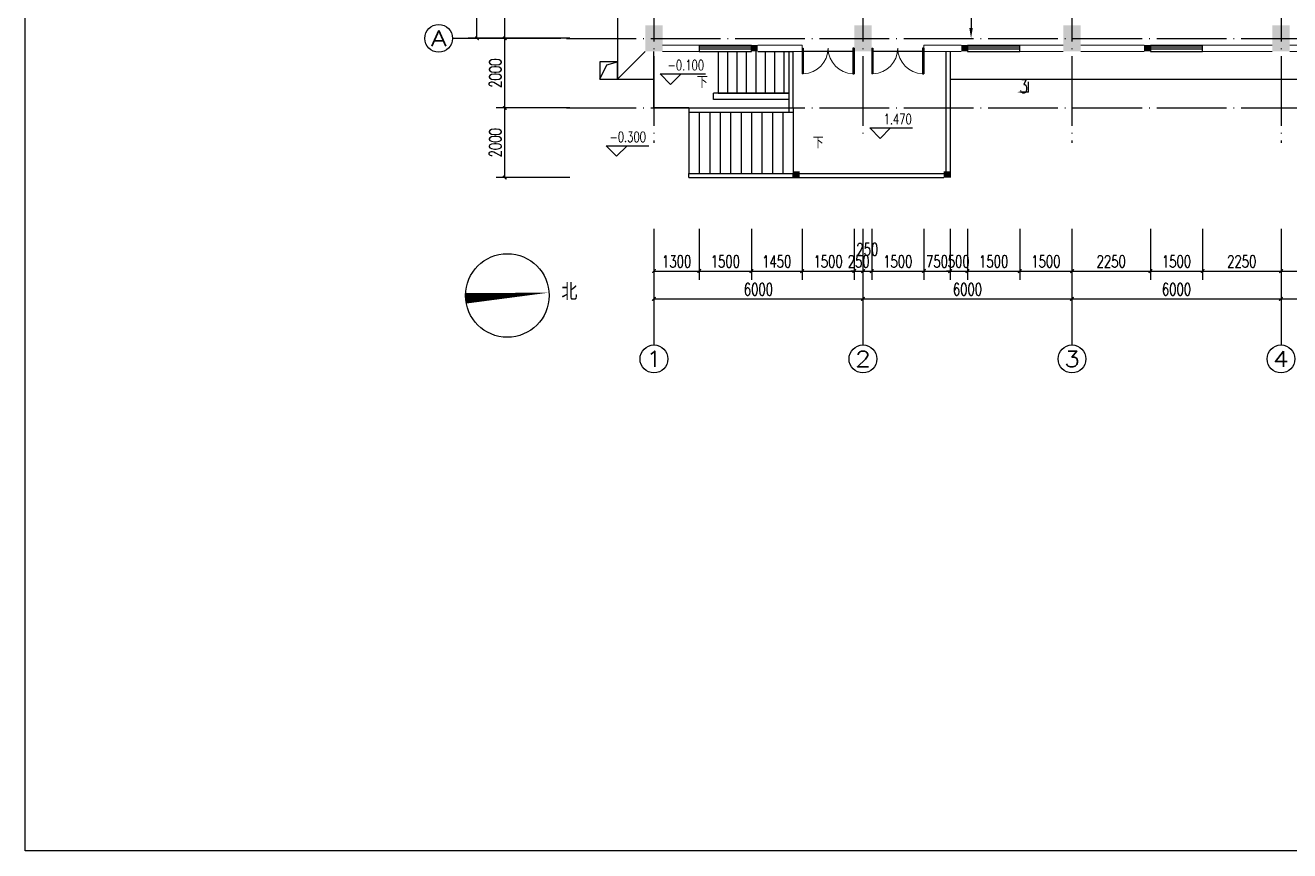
# Model space of a CAD drawing. Extents: x -61205 to 26665, y -81742 to 98141.
# Drawn here: x -61205 to -24909, y 38741 to 62445 of the extents above; entities that cross this region are included whole.
import ezdxf
from ezdxf.enums import TextEntityAlignment as Align

# ---------------------------------------------------------------- set-up
doc = ezdxf.new("R2010")
doc.units = 0
doc.header["$LTSCALE"] = 1000
doc.header["$MEASUREMENT"] = 0
doc.linetypes.add('CENTER', pattern=[2, 1.25, -0.25, 0.25, -0.25])
doc.linetypes.add('DOTE', pattern=[2.42, 2, -0.2, 0.02, -0.2])
doc.layers.get('0').update_dxf_attribs({"linetype": 'CONTINUOUS'})
doc.layers.get('DEFPOINTS').update_dxf_attribs({"linetype": 'CONTINUOUS'})
for name, color, linetype in [('01', 7, 'CONTINUOUS'), ('08', 1, 'CONTINUOUS'), ('09', 3, 'CONTINUOUS'), ('11', 6, 'CONTINUOUS'), ('3T_WOOD', 21, 'CONTINUOUS'), ('AXIS', 3, 'CONTINUOUS'), ('AXIS_TEXT', 7, 'CONTINUOUS'), ('COLUMN', 7, 'CONTINUOUS'), ('DIM_ELEV', 3, 'CONTINUOUS'), ('DIM_SYMB', 3, 'CONTINUOUS'), ('DOTE', 7, 'CENTER'), ('HQ', 7, 'CONTINUOUS'), ('PUB_TEXT', 7, 'CONTINUOUS'), ('stair', 2, 'CONTINUOUS'), ('WINDOW', 7, 'CONTINUOUS')]:
    doc.layers.add(name, color=color, linetype=linetype)
doc.layers.add('WALL', color=9, linetype='CONTINUOUS', lineweight=13)
doc.styles.add('_TCH_AXIS', font='geditxt.shx', dxfattribs={"bigfont": 'dxt.shx'})
doc.styles.add('_TCH_DIM', font='geditxt.shx', dxfattribs={"bigfont": 'dxt.shx'})
doc.styles.add('DIM_FONT', font='geditxt.shx', dxfattribs={"width": 0.7, "bigfont": 'hzfs_1.shx'})
doc.styles.add('intecad', font='geditxt.shx', dxfattribs={"width": 0.667, "bigfont": 'hzfs_1.shx'})
doc.dimstyles.new('_TCH_ARCH&&100', dxfattribs={"dimtxt": 350, "dimasz": 100, "dimexe": 250, "dimexo": 300, "dimgap": 100, "dimtad": 1, "dimdec": 0, "dimzin": 0, "dimdsep": 46, "dimtxsty": 'DIM_FONT', "dimblk": 'ARCHTICK', "dimcen": 0.09, "dimclrt": 7, "dimazin": 2, "dimtfac": 1, "dimtdec": 0, "dimtix": 1, "dimtmove": 2, "dimatfit": 3, "dimfxl": 1, "dimtolj": 1, "dimtzin": 0, "dimarcsym": 0})

# ---------------------------------------------------------------- blocks, each defined once
blk = doc.blocks.new('_ArchTick')
at = {"color": 0, "linetype": 'ByBlock', "const_width": 0.4}
blk.add_lwpolyline([(-0.5, -0.5), (0.5, 0.5)], dxfattribs=at)
blk = doc.blocks.new('*D247')
at = {"layer": 'AXIS', "color": 0, "lineweight": -2, "transparency": 16777216}
for p, q in [((-43159, 56596), (-43159, 54337)), ((-37159, 56596), (-37159, 54337)), ((-43159, 54587), (-37159, 54587))]:
    blk.add_line(p, q, dxfattribs=at)
at = {"layer": 'DEFPOINTS', "color": 0, "transparency": 16777216}
for p in [(-43159, 56896), (-37159, 56896), (-37159, 54587)]:
    blk.add_point(p, dxfattribs=at)
at = {"layer": 'AXIS', "color": 0, "lineweight": -2, "transparency": 16777216, "xscale": 100, "yscale": 100, "zscale": 100, "rotation": 180}
blk.add_blockref('_ArchTick', (-43159, 54587), dxfattribs=at)
at = {"layer": 'AXIS', "color": 0, "lineweight": -2, "transparency": 16777216, "xscale": 100, "yscale": 100, "zscale": 100}
blk.add_blockref('_ArchTick', (-37159, 54587), dxfattribs=at)
at = {"layer": 'AXIS', "color": 7, "transparency": 16777216, "insert": (-40159, 54862), "char_height": 350, "attachment_point": 5, "style": 'DIM_FONT'}
blk.add_mtext('\\A1;6000', dxfattribs=at)
blk = doc.blocks.new('*D248')
at = {"layer": 'AXIS', "color": 0, "lineweight": -2, "transparency": 16777216}
for p, q in [((-37159, 56596), (-37159, 54337)), ((-31159, 56596), (-31159, 54337)), ((-37159, 54587), (-31159, 54587))]:
    blk.add_line(p, q, dxfattribs=at)
at = {"layer": 'DEFPOINTS', "color": 0, "transparency": 16777216}
for p in [(-37159, 56896), (-31159, 56896), (-31159, 54587)]:
    blk.add_point(p, dxfattribs=at)
at = {"layer": 'AXIS', "color": 0, "lineweight": -2, "transparency": 16777216, "xscale": 100, "yscale": 100, "zscale": 100, "rotation": 180}
blk.add_blockref('_ArchTick', (-37159, 54587), dxfattribs=at)
at = {"layer": 'AXIS', "color": 0, "lineweight": -2, "transparency": 16777216, "xscale": 100, "yscale": 100, "zscale": 100}
blk.add_blockref('_ArchTick', (-31159, 54587), dxfattribs=at)
at = {"layer": 'AXIS', "color": 7, "transparency": 16777216, "insert": (-34159, 54862), "char_height": 350, "attachment_point": 5, "style": 'DIM_FONT'}
blk.add_mtext('\\A1;6000', dxfattribs=at)
blk = doc.blocks.new('*D249')
at = {"layer": 'AXIS', "color": 0, "lineweight": -2, "transparency": 16777216}
for p, q in [((-31159, 56596), (-31159, 54337)), ((-25159, 56596), (-25159, 54337)), ((-31159, 54587), (-25159, 54587))]:
    blk.add_line(p, q, dxfattribs=at)
at = {"layer": 'DEFPOINTS', "color": 0, "transparency": 16777216}
for p in [(-31159, 56896), (-25159, 56896), (-25159, 54587)]:
    blk.add_point(p, dxfattribs=at)
at = {"layer": 'AXIS', "color": 0, "lineweight": -2, "transparency": 16777216, "xscale": 100, "yscale": 100, "zscale": 100, "rotation": 180}
blk.add_blockref('_ArchTick', (-31159, 54587), dxfattribs=at)
at = {"layer": 'AXIS', "color": 0, "lineweight": -2, "transparency": 16777216, "xscale": 100, "yscale": 100, "zscale": 100}
blk.add_blockref('_ArchTick', (-25159, 54587), dxfattribs=at)
at = {"layer": 'AXIS', "color": 7, "transparency": 16777216, "insert": (-28159, 54862), "char_height": 350, "attachment_point": 5, "style": 'DIM_FONT'}
blk.add_mtext('\\A1;6000', dxfattribs=at)
blk = doc.blocks.new('*D250')
at = {"layer": 'AXIS', "color": 0, "lineweight": -2, "transparency": 16777216}
for p, q in [((-25159, 56596), (-25159, 54337)), ((-19159, 56596), (-19159, 54337)), ((-25159, 54587), (-19159, 54587))]:
    blk.add_line(p, q, dxfattribs=at)
at = {"layer": 'DEFPOINTS', "color": 0, "transparency": 16777216}
for p in [(-25159, 56896), (-19159, 56896), (-19159, 54587)]:
    blk.add_point(p, dxfattribs=at)
at = {"layer": 'AXIS', "color": 0, "lineweight": -2, "transparency": 16777216, "xscale": 100, "yscale": 100, "zscale": 100, "rotation": 180}
blk.add_blockref('_ArchTick', (-25159, 54587), dxfattribs=at)
at = {"layer": 'AXIS', "color": 0, "lineweight": -2, "transparency": 16777216, "xscale": 100, "yscale": 100, "zscale": 100}
blk.add_blockref('_ArchTick', (-19159, 54587), dxfattribs=at)
at = {"layer": 'AXIS', "color": 7, "transparency": 16777216, "insert": (-22159, 54862), "char_height": 350, "attachment_point": 5, "style": 'DIM_FONT'}
blk.add_mtext('\\A1;6000', dxfattribs=at)
blk = doc.blocks.new('*D271')
at = {"layer": 'AXIS', "color": 0, "lineweight": -2, "transparency": 16777216}
for p, q in [((-43159, 56596), (-43159, 55137)), ((-41859, 56596), (-41859, 55137)), ((-43159, 55387), (-41859, 55387))]:
    blk.add_line(p, q, dxfattribs=at)
at = {"layer": 'DEFPOINTS', "color": 0, "transparency": 16777216}
for p in [(-43159, 56896), (-41859, 56896), (-41859, 55387)]:
    blk.add_point(p, dxfattribs=at)
at = {"layer": 'AXIS', "color": 0, "lineweight": -2, "transparency": 16777216, "xscale": 100, "yscale": 100, "zscale": 100, "rotation": 180}
blk.add_blockref('_ArchTick', (-43159, 55387), dxfattribs=at)
at = {"layer": 'AXIS', "color": 0, "lineweight": -2, "transparency": 16777216, "xscale": 100, "yscale": 100, "zscale": 100}
blk.add_blockref('_ArchTick', (-41859, 55387), dxfattribs=at)
at = {"layer": 'AXIS', "color": 7, "transparency": 16777216, "insert": (-42509, 55662), "char_height": 350, "attachment_point": 5, "style": 'DIM_FONT'}
blk.add_mtext('\\A1;1300', dxfattribs=at)
blk = doc.blocks.new('*D272')
at = {"layer": 'AXIS', "color": 0, "lineweight": -2, "transparency": 16777216}
for p, q in [((-41859, 56596), (-41859, 55137)), ((-40359, 56596), (-40359, 55137)), ((-41859, 55387), (-40359, 55387))]:
    blk.add_line(p, q, dxfattribs=at)
at = {"layer": 'DEFPOINTS', "color": 0, "transparency": 16777216}
for p in [(-41859, 56896), (-40359, 56896), (-40359, 55387)]:
    blk.add_point(p, dxfattribs=at)
at = {"layer": 'AXIS', "color": 0, "lineweight": -2, "transparency": 16777216, "xscale": 100, "yscale": 100, "zscale": 100, "rotation": 180}
blk.add_blockref('_ArchTick', (-41859, 55387), dxfattribs=at)
at = {"layer": 'AXIS', "color": 0, "lineweight": -2, "transparency": 16777216, "xscale": 100, "yscale": 100, "zscale": 100}
blk.add_blockref('_ArchTick', (-40359, 55387), dxfattribs=at)
at = {"layer": 'AXIS', "color": 7, "transparency": 16777216, "insert": (-41109, 55662), "char_height": 350, "attachment_point": 5, "style": 'DIM_FONT'}
blk.add_mtext('\\A1;1500', dxfattribs=at)
blk = doc.blocks.new('*D273')
at = {"layer": 'AXIS', "color": 0, "lineweight": -2, "transparency": 16777216}
for p, q in [((-40359, 56596), (-40359, 55137)), ((-38909, 56596), (-38909, 55137)), ((-40359, 55387), (-38909, 55387))]:
    blk.add_line(p, q, dxfattribs=at)
at = {"layer": 'DEFPOINTS', "color": 0, "transparency": 16777216}
for p in [(-40359, 56896), (-38909, 56896), (-38909, 55387)]:
    blk.add_point(p, dxfattribs=at)
at = {"layer": 'AXIS', "color": 0, "lineweight": -2, "transparency": 16777216, "xscale": 100, "yscale": 100, "zscale": 100, "rotation": 180}
blk.add_blockref('_ArchTick', (-40359, 55387), dxfattribs=at)
at = {"layer": 'AXIS', "color": 0, "lineweight": -2, "transparency": 16777216, "xscale": 100, "yscale": 100, "zscale": 100}
blk.add_blockref('_ArchTick', (-38909, 55387), dxfattribs=at)
at = {"layer": 'AXIS', "color": 7, "transparency": 16777216, "insert": (-39634, 55662), "char_height": 350, "attachment_point": 5, "style": 'DIM_FONT'}
blk.add_mtext('\\A1;1450', dxfattribs=at)
blk = doc.blocks.new('*D274')
at = {"layer": 'AXIS', "color": 0, "lineweight": -2, "transparency": 16777216}
for p, q in [((-38909, 56596), (-38909, 55137)), ((-37409, 56596), (-37409, 55137)), ((-38909, 55387), (-37409, 55387))]:
    blk.add_line(p, q, dxfattribs=at)
at = {"layer": 'DEFPOINTS', "color": 0, "transparency": 16777216}
for p in [(-38909, 56896), (-37409, 56896), (-37409, 55387)]:
    blk.add_point(p, dxfattribs=at)
at = {"layer": 'AXIS', "color": 0, "lineweight": -2, "transparency": 16777216, "xscale": 100, "yscale": 100, "zscale": 100, "rotation": 180}
blk.add_blockref('_ArchTick', (-38909, 55387), dxfattribs=at)
at = {"layer": 'AXIS', "color": 0, "lineweight": -2, "transparency": 16777216, "xscale": 100, "yscale": 100, "zscale": 100}
blk.add_blockref('_ArchTick', (-37409, 55387), dxfattribs=at)
at = {"layer": 'AXIS', "color": 7, "transparency": 16777216, "insert": (-38159, 55662), "char_height": 350, "attachment_point": 5, "style": 'DIM_FONT'}
blk.add_mtext('\\A1;1500', dxfattribs=at)
blk = doc.blocks.new('*D275')
at = {"layer": 'AXIS', "color": 0, "lineweight": -2, "transparency": 16777216}
for p, q in [((-37409, 56596), (-37409, 55137)), ((-37159, 56596), (-37159, 55137)), ((-37409, 55387), (-37509, 55387)), ((-37409, 55387), (-37159, 55387)), ((-37159, 55387), (-37059, 55387))]:
    blk.add_line(p, q, dxfattribs=at)
at = {"layer": 'DEFPOINTS', "color": 0, "transparency": 16777216}
for p in [(-37409, 56896), (-37159, 56896), (-37159, 55387)]:
    blk.add_point(p, dxfattribs=at)
at = {"layer": 'AXIS', "color": 0, "lineweight": -2, "transparency": 16777216, "xscale": 100, "yscale": 100, "zscale": 100}
blk.add_blockref('_ArchTick', (-37409, 55387), dxfattribs=at)
at = {"layer": 'AXIS', "color": 0, "lineweight": -2, "transparency": 16777216, "xscale": 100, "yscale": 100, "zscale": 100, "rotation": 180}
blk.add_blockref('_ArchTick', (-37159, 55387), dxfattribs=at)
at = {"layer": 'AXIS', "color": 7, "transparency": 16777216, "insert": (-37284, 55662), "char_height": 350, "attachment_point": 5, "style": 'DIM_FONT'}
blk.add_mtext('\\A1;250', dxfattribs=at)
blk = doc.blocks.new('*D276')
at = {"layer": 'AXIS', "color": 0, "lineweight": -2, "transparency": 16777216}
for p, q in [((-37159, 56596), (-37159, 55137)), ((-36909, 56596), (-36909, 55137)), ((-37159, 55387), (-36909, 55387))]:
    blk.add_line(p, q, dxfattribs=at)
at = {"layer": 'DEFPOINTS', "color": 0, "transparency": 16777216}
for p in [(-37159, 56896), (-36909, 56896), (-36909, 55387)]:
    blk.add_point(p, dxfattribs=at)
at = {"layer": 'AXIS', "color": 0, "lineweight": -2, "transparency": 16777216, "xscale": 100, "yscale": 100, "zscale": 100, "rotation": 180}
blk.add_blockref('_ArchTick', (-37159, 55387), dxfattribs=at)
at = {"layer": 'AXIS', "color": 0, "lineweight": -2, "transparency": 16777216, "xscale": 100, "yscale": 100, "zscale": 100}
blk.add_blockref('_ArchTick', (-36909, 55387), dxfattribs=at)
at = {"layer": 'AXIS', "color": 7, "transparency": 16777216, "insert": (-37034, 56012), "char_height": 350, "attachment_point": 5, "style": 'DIM_FONT'}
blk.add_mtext('\\A1;250', dxfattribs=at)
blk = doc.blocks.new('*D277')
at = {"layer": 'AXIS', "color": 0, "lineweight": -2, "transparency": 16777216}
for p, q in [((-36909, 56596), (-36909, 55137)), ((-35409, 56596), (-35409, 55137)), ((-36909, 55387), (-35409, 55387))]:
    blk.add_line(p, q, dxfattribs=at)
at = {"layer": 'DEFPOINTS', "color": 0, "transparency": 16777216}
for p in [(-36909, 56896), (-35409, 56896), (-35409, 55387)]:
    blk.add_point(p, dxfattribs=at)
at = {"layer": 'AXIS', "color": 0, "lineweight": -2, "transparency": 16777216, "xscale": 100, "yscale": 100, "zscale": 100, "rotation": 180}
blk.add_blockref('_ArchTick', (-36909, 55387), dxfattribs=at)
at = {"layer": 'AXIS', "color": 0, "lineweight": -2, "transparency": 16777216, "xscale": 100, "yscale": 100, "zscale": 100}
blk.add_blockref('_ArchTick', (-35409, 55387), dxfattribs=at)
at = {"layer": 'AXIS', "color": 7, "transparency": 16777216, "insert": (-36159, 55662), "char_height": 350, "attachment_point": 5, "style": 'DIM_FONT'}
blk.add_mtext('\\A1;1500', dxfattribs=at)
blk = doc.blocks.new('*D278')
at = {"layer": 'AXIS', "color": 0, "lineweight": -2, "transparency": 16777216}
for p, q in [((-35409, 56596), (-35409, 55137)), ((-34659, 56596), (-34659, 55137)), ((-35409, 55387), (-34659, 55387))]:
    blk.add_line(p, q, dxfattribs=at)
at = {"layer": 'DEFPOINTS', "color": 0, "transparency": 16777216}
for p in [(-35409, 56896), (-34659, 56896), (-34659, 55387)]:
    blk.add_point(p, dxfattribs=at)
at = {"layer": 'AXIS', "color": 0, "lineweight": -2, "transparency": 16777216, "xscale": 100, "yscale": 100, "zscale": 100, "rotation": 180}
blk.add_blockref('_ArchTick', (-35409, 55387), dxfattribs=at)
at = {"layer": 'AXIS', "color": 0, "lineweight": -2, "transparency": 16777216, "xscale": 100, "yscale": 100, "zscale": 100}
blk.add_blockref('_ArchTick', (-34659, 55387), dxfattribs=at)
at = {"layer": 'AXIS', "color": 7, "transparency": 16777216, "insert": (-35034, 55662), "char_height": 350, "attachment_point": 5, "style": 'DIM_FONT'}
blk.add_mtext('\\A1;750', dxfattribs=at)
blk = doc.blocks.new('*D279')
at = {"layer": 'AXIS', "color": 0, "lineweight": -2, "transparency": 16777216}
for p, q in [((-34659, 56596), (-34659, 55137)), ((-34159, 56596), (-34159, 55137)), ((-34659, 55387), (-34759, 55387)), ((-34659, 55387), (-34159, 55387)), ((-34159, 55387), (-34059, 55387))]:
    blk.add_line(p, q, dxfattribs=at)
at = {"layer": 'DEFPOINTS', "color": 0, "transparency": 16777216}
for p in [(-34659, 56896), (-34159, 56896), (-34159, 55387)]:
    blk.add_point(p, dxfattribs=at)
at = {"layer": 'AXIS', "color": 0, "lineweight": -2, "transparency": 16777216, "xscale": 100, "yscale": 100, "zscale": 100}
blk.add_blockref('_ArchTick', (-34659, 55387), dxfattribs=at)
at = {"layer": 'AXIS', "color": 0, "lineweight": -2, "transparency": 16777216, "xscale": 100, "yscale": 100, "zscale": 100, "rotation": 180}
blk.add_blockref('_ArchTick', (-34159, 55387), dxfattribs=at)
at = {"layer": 'AXIS', "color": 7, "transparency": 16777216, "insert": (-34409, 55662), "char_height": 350, "attachment_point": 5, "style": 'DIM_FONT'}
blk.add_mtext('\\A1;500', dxfattribs=at)
blk = doc.blocks.new('*D280')
at = {"layer": 'AXIS', "color": 0, "lineweight": -2, "transparency": 16777216}
for p, q in [((-34159, 56596), (-34159, 55137)), ((-32659, 56596), (-32659, 55137)), ((-34159, 55387), (-32659, 55387))]:
    blk.add_line(p, q, dxfattribs=at)
at = {"layer": 'DEFPOINTS', "color": 0, "transparency": 16777216}
for p in [(-34159, 56896), (-32659, 56896), (-32659, 55387)]:
    blk.add_point(p, dxfattribs=at)
at = {"layer": 'AXIS', "color": 0, "lineweight": -2, "transparency": 16777216, "xscale": 100, "yscale": 100, "zscale": 100, "rotation": 180}
blk.add_blockref('_ArchTick', (-34159, 55387), dxfattribs=at)
at = {"layer": 'AXIS', "color": 0, "lineweight": -2, "transparency": 16777216, "xscale": 100, "yscale": 100, "zscale": 100}
blk.add_blockref('_ArchTick', (-32659, 55387), dxfattribs=at)
at = {"layer": 'AXIS', "color": 7, "transparency": 16777216, "insert": (-33409, 55662), "char_height": 350, "attachment_point": 5, "style": 'DIM_FONT'}
blk.add_mtext('\\A1;1500', dxfattribs=at)
blk = doc.blocks.new('*D281')
at = {"layer": 'AXIS', "color": 0, "lineweight": -2, "transparency": 16777216}
for p, q in [((-32659, 56596), (-32659, 55137)), ((-31159, 56596), (-31159, 55137)), ((-32659, 55387), (-31159, 55387))]:
    blk.add_line(p, q, dxfattribs=at)
at = {"layer": 'DEFPOINTS', "color": 0, "transparency": 16777216}
for p in [(-32659, 56896), (-31159, 56896), (-31159, 55387)]:
    blk.add_point(p, dxfattribs=at)
at = {"layer": 'AXIS', "color": 0, "lineweight": -2, "transparency": 16777216, "xscale": 100, "yscale": 100, "zscale": 100, "rotation": 180}
blk.add_blockref('_ArchTick', (-32659, 55387), dxfattribs=at)
at = {"layer": 'AXIS', "color": 0, "lineweight": -2, "transparency": 16777216, "xscale": 100, "yscale": 100, "zscale": 100}
blk.add_blockref('_ArchTick', (-31159, 55387), dxfattribs=at)
at = {"layer": 'AXIS', "color": 7, "transparency": 16777216, "insert": (-31909, 55662), "char_height": 350, "attachment_point": 5, "style": 'DIM_FONT'}
blk.add_mtext('\\A1;1500', dxfattribs=at)
blk = doc.blocks.new('*D282')
at = {"layer": 'AXIS', "color": 0, "lineweight": -2, "transparency": 16777216}
for p, q in [((-31159, 56596), (-31159, 55137)), ((-28909, 56596), (-28909, 55137)), ((-31159, 55387), (-28909, 55387))]:
    blk.add_line(p, q, dxfattribs=at)
at = {"layer": 'DEFPOINTS', "color": 0, "transparency": 16777216}
for p in [(-31159, 56896), (-28909, 56896), (-28909, 55387)]:
    blk.add_point(p, dxfattribs=at)
at = {"layer": 'AXIS', "color": 0, "lineweight": -2, "transparency": 16777216, "xscale": 100, "yscale": 100, "zscale": 100, "rotation": 180}
blk.add_blockref('_ArchTick', (-31159, 55387), dxfattribs=at)
at = {"layer": 'AXIS', "color": 0, "lineweight": -2, "transparency": 16777216, "xscale": 100, "yscale": 100, "zscale": 100}
blk.add_blockref('_ArchTick', (-28909, 55387), dxfattribs=at)
at = {"layer": 'AXIS', "color": 7, "transparency": 16777216, "insert": (-30034, 55662), "char_height": 350, "attachment_point": 5, "style": 'DIM_FONT'}
blk.add_mtext('\\A1;2250', dxfattribs=at)
blk = doc.blocks.new('*D283')
at = {"layer": 'AXIS', "color": 0, "lineweight": -2, "transparency": 16777216}
for p, q in [((-28909, 56596), (-28909, 55137)), ((-27409, 56596), (-27409, 55137)), ((-28909, 55387), (-27409, 55387))]:
    blk.add_line(p, q, dxfattribs=at)
at = {"layer": 'DEFPOINTS', "color": 0, "transparency": 16777216}
for p in [(-28909, 56896), (-27409, 56896), (-27409, 55387)]:
    blk.add_point(p, dxfattribs=at)
at = {"layer": 'AXIS', "color": 0, "lineweight": -2, "transparency": 16777216, "xscale": 100, "yscale": 100, "zscale": 100, "rotation": 180}
blk.add_blockref('_ArchTick', (-28909, 55387), dxfattribs=at)
at = {"layer": 'AXIS', "color": 0, "lineweight": -2, "transparency": 16777216, "xscale": 100, "yscale": 100, "zscale": 100}
blk.add_blockref('_ArchTick', (-27409, 55387), dxfattribs=at)
at = {"layer": 'AXIS', "color": 7, "transparency": 16777216, "insert": (-28159, 55662), "char_height": 350, "attachment_point": 5, "style": 'DIM_FONT'}
blk.add_mtext('\\A1;1500', dxfattribs=at)
blk = doc.blocks.new('*D284')
at = {"layer": 'AXIS', "color": 0, "lineweight": -2, "transparency": 16777216}
for p, q in [((-27409, 56596), (-27409, 55137)), ((-25159, 56596), (-25159, 55137)), ((-27409, 55387), (-25159, 55387))]:
    blk.add_line(p, q, dxfattribs=at)
at = {"layer": 'DEFPOINTS', "color": 0, "transparency": 16777216}
for p in [(-27409, 56896), (-25159, 56896), (-25159, 55387)]:
    blk.add_point(p, dxfattribs=at)
at = {"layer": 'AXIS', "color": 0, "lineweight": -2, "transparency": 16777216, "xscale": 100, "yscale": 100, "zscale": 100, "rotation": 180}
blk.add_blockref('_ArchTick', (-27409, 55387), dxfattribs=at)
at = {"layer": 'AXIS', "color": 0, "lineweight": -2, "transparency": 16777216, "xscale": 100, "yscale": 100, "zscale": 100}
blk.add_blockref('_ArchTick', (-25159, 55387), dxfattribs=at)
at = {"layer": 'AXIS', "color": 7, "transparency": 16777216, "insert": (-26284, 55662), "char_height": 350, "attachment_point": 5, "style": 'DIM_FONT'}
blk.add_mtext('\\A1;2250', dxfattribs=at)
blk = doc.blocks.new('*D285')
at = {"layer": 'AXIS', "color": 0, "lineweight": -2, "transparency": 16777216}
for p, q in [((-25159, 56596), (-25159, 55137)), ((-22909, 56596), (-22909, 55137)), ((-25159, 55387), (-22909, 55387))]:
    blk.add_line(p, q, dxfattribs=at)
at = {"layer": 'DEFPOINTS', "color": 0, "transparency": 16777216}
for p in [(-25159, 56896), (-22909, 56896), (-22909, 55387)]:
    blk.add_point(p, dxfattribs=at)
at = {"layer": 'AXIS', "color": 0, "lineweight": -2, "transparency": 16777216, "xscale": 100, "yscale": 100, "zscale": 100, "rotation": 180}
blk.add_blockref('_ArchTick', (-25159, 55387), dxfattribs=at)
at = {"layer": 'AXIS', "color": 0, "lineweight": -2, "transparency": 16777216, "xscale": 100, "yscale": 100, "zscale": 100}
blk.add_blockref('_ArchTick', (-22909, 55387), dxfattribs=at)
at = {"layer": 'AXIS', "color": 7, "transparency": 16777216, "insert": (-24034, 55662), "char_height": 350, "attachment_point": 5, "style": 'DIM_FONT'}
blk.add_mtext('\\A1;2250', dxfattribs=at)
blk = doc.blocks.new('*D296')
at = {"layer": 'AXIS', "color": 0, "lineweight": -2, "transparency": 16777216}
for p, q in [((-45570, 60070), (-47689, 60070)), ((-47439, 58070), (-47439, 60070)), ((-45570, 58070), (-47689, 58070))]:
    blk.add_line(p, q, dxfattribs=at)
at = {"layer": 'DEFPOINTS', "color": 0, "transparency": 16777216}
for p in [(-47439, 60070), (-45270, 60070), (-45270, 58070)]:
    blk.add_point(p, dxfattribs=at)
at = {"layer": 'AXIS', "color": 0, "lineweight": -2, "transparency": 16777216, "xscale": 100, "yscale": 100, "zscale": 100}
for p, rotation in [((-47439, 60070), 90), ((-47439, 58070), 270)]:
    blk.add_blockref('_ArchTick', p, dxfattribs=dict(at, rotation=rotation))
at = {"layer": 'AXIS', "color": 7, "transparency": 16777216, "insert": (-47714, 59070), "char_height": 350, "attachment_point": 5, "rotation": 90, "style": 'DIM_FONT'}
blk.add_mtext('\\A1;2000', dxfattribs=at)
blk = doc.blocks.new('*D297')
at = {"layer": 'AXIS', "color": 0, "lineweight": -2, "transparency": 16777216}
for p, q in [((-45570, 62070), (-47689, 62070)), ((-47439, 60070), (-47439, 62070)), ((-45570, 60070), (-47689, 60070))]:
    blk.add_line(p, q, dxfattribs=at)
at = {"layer": 'DEFPOINTS', "color": 0, "transparency": 16777216}
for p in [(-47439, 62070), (-45270, 62070), (-45270, 60070)]:
    blk.add_point(p, dxfattribs=at)
at = {"layer": 'AXIS', "color": 0, "lineweight": -2, "transparency": 16777216, "xscale": 100, "yscale": 100, "zscale": 100}
for p, rotation in [((-47439, 62070), 90), ((-47439, 60070), 270)]:
    blk.add_blockref('_ArchTick', p, dxfattribs=dict(at, rotation=rotation))
at = {"layer": 'AXIS', "color": 7, "transparency": 16777216, "insert": (-47714, 61070), "char_height": 350, "attachment_point": 5, "rotation": 90, "style": 'DIM_FONT'}
blk.add_mtext('\\A1;2000', dxfattribs=at)
blk = doc.blocks.new('*D298')
at = {"layer": 'AXIS', "color": 0, "lineweight": -2, "transparency": 16777216}
for p, q in [((-45570, 73070), (-47689, 73070)), ((-47439, 62070), (-47439, 73070)), ((-45570, 62070), (-47689, 62070))]:
    blk.add_line(p, q, dxfattribs=at)
at = {"layer": 'DEFPOINTS', "color": 0, "transparency": 16777216}
for p in [(-47439, 73070), (-45270, 73070), (-45270, 62070)]:
    blk.add_point(p, dxfattribs=at)
at = {"layer": 'AXIS', "color": 0, "lineweight": -2, "transparency": 16777216, "xscale": 100, "yscale": 100, "zscale": 100}
for p, rotation in [((-47439, 73070), 90), ((-47439, 62070), 270)]:
    blk.add_blockref('_ArchTick', p, dxfattribs=dict(at, rotation=rotation))
at = {"layer": 'AXIS', "color": 7, "transparency": 16777216, "insert": (-47714, 67570), "char_height": 350, "attachment_point": 5, "rotation": 90, "style": 'DIM_FONT'}
blk.add_mtext('\\A1;11000', dxfattribs=at)
blk = doc.blocks.new('*D300')
at = {"layer": 'AXIS', "color": 0, "lineweight": -2, "transparency": 16777216}
for p, q in [((-47244, 79070), (-48489, 79070)), ((-48239, 62070), (-48239, 79070)), ((-47244, 62070), (-48489, 62070))]:
    blk.add_line(p, q, dxfattribs=at)
at = {"layer": 'DEFPOINTS', "color": 0, "transparency": 16777216}
for p in [(-48239, 79070), (-46944, 79070), (-46944, 62070)]:
    blk.add_point(p, dxfattribs=at)
at = {"layer": 'AXIS', "color": 0, "lineweight": -2, "transparency": 16777216, "xscale": 100, "yscale": 100, "zscale": 100}
for p, rotation in [((-48239, 79070), 90), ((-48239, 62070), 270)]:
    blk.add_blockref('_ArchTick', p, dxfattribs=dict(at, rotation=rotation))
at = {"layer": 'AXIS', "color": 7, "transparency": 16777216, "insert": (-48514, 70570), "char_height": 350, "attachment_point": 5, "rotation": 90, "style": 'DIM_FONT'}
blk.add_mtext('\\A1;17000', dxfattribs=at)
blk = doc.blocks.new('_FZH')
blk.add_solid([(-0.5, -0.5), (0.5, -0.5), (-0.5, 0.5), (0.5, 0.5)])
blk = doc.blocks.new('$DorLib2D$00000002')
for p, q in [((-0.5, 0), (-0.5, 0.4875)), ((-0.475, 0.4875), (-0.5, 0.4875)), ((-0.475, 0), (-0.475, 0.4875)), ((0.475, 0), (0.475, 0.4875)), ((0.475, 0.4875), (0.5, 0.4875)), ((0.5, 0), (0.5, 0.4875)), ((-0.5, 0), (-0.475, 0)), ((0.5, 0), (0.475, 0))]:
    blk.add_line(p, q)
at = {"lineweight": 13}
for centre, start, end in [((-0.4875, 0), 0, 88.53072), ((0.4875, 0), 91.46928, 180)]:
    blk.add_arc(centre, 0.4875, start, end, dxfattribs=at)
blk = doc.blocks.new('$WINLIB2D$00000001')
at = {"color": 0}
for points in [[(-0.5, 0.5), (-0.5, -0.5)], [(-0.5, 0.5), (0.5, 0.5)], [(0.5, -0.5), (0.5, 0.5)], [(0.5, 0.167), (-0.5, 0.167)], [(0.5, -0.167), (-0.5, -0.167)], [(-0.5, -0.5), (0.5, -0.5)]]:
    blk.add_lwpolyline(points, dxfattribs=at)

msp = doc.modelspace()

# ---------------------------------------------------------------- linework, layer by layer
for p, q in [((-44512.466, 61312.143), (-44208.954, 61394.683)), ((-44708.954, 60894.683), (-44512.466, 61312.143))]:
    msp.add_line(p, q)
for points in [[(-61205.436, 98140.793), (22894.564, 98140.793), (22894.564, 38740.793), (-61205.436, 38740.793)], [(-44708.954, 60894.683), (-44208.954, 60894.683), (-44208.954, 61394.683), (-44708.954, 61394.683)]]:
    msp.add_lwpolyline(points, close=True)
at = {"layer": '01'}
for p, q in [((-39278.954, 59949.683), (-39278.954, 61694.683)), ((-39158.954, 60069.683), (-39158.954, 61694.683)), ((-43158.954, 60069.683), (-43158.954, 60894.683)), ((-42158.954, 60069.683), (-43158.954, 60069.683))]:
    msp.add_line(p, q, dxfattribs=at)
at = {"layer": '08', "color": 7}
for q in [(-32402.718, 60819.749, 0.014), (-32583.718, 60525.812, -0.001)]:
    msp.add_line((-32402.718, 60525.812, -0.001), q, dxfattribs=at)
msp.add_solid([(-32583.718, 60550.812, -0.001), (-32583.718, 60500.812, -0.001), (-32733.718, 60525.812, -0.001)], dxfattribs=at)
at = {"layer": '09', "color": 7}
msp.add_line((-34056.441, 63827.665, -0.001), (-34056.441, 62369.581, -0.001), dxfattribs=at)
msp.add_solid([(-34106.441, 62369.581, -0.001), (-34006.441, 62369.581, -0.001), (-34056.441, 62069.581, -0.001)], dxfattribs=at)
at = {"layer": '3T_WOOD'}
msp.add_line((-43408.954, 61694.683), (-44208.954, 60894.683), dxfattribs=at)
for points in [[(-108.954, 73069.683), (-108.954, 80119.683), (-44208.954, 80119.683), (-44208.954, 60894.683), (-43158.954, 60894.683), (-43158.954, 61694.683)], [(-34658.954, 60894.683), (-7158.954, 60894.683)]]:
    msp.add_lwpolyline(points, dxfattribs=at)
at = {"layer": 'AXIS'}
for p, q in [((-45827.942, 62069.683), (-48938.699, 62069.683)), ((-43158.954, 56309.602), (-43158.954, 53263.789)), ((-37158.954, 56309.602), (-37158.954, 53263.789)), ((-31158.954, 56309.602), (-31158.954, 53263.789)), ((-25158.954, 56309.602), (-25158.954, 53263.789))]:
    msp.add_line(p, q, dxfattribs=at)
for centre in [(-49338.699, 62069.683), (-43158.954, 52863.789), (-37158.954, 52863.789), (-31158.954, 52863.789), (-25158.954, 52863.789)]:
    msp.add_circle(centre, 400, dxfattribs=at)
at = {"layer": 'DIM_ELEV'}
for p, q in [((-42682.362, 60746.165), (-42982.362, 61046.165)), ((-42982.362, 61046.165), (-41674.717, 61046.165)), ((-42682.362, 60746.165), (-42382.362, 61046.165)), ((-36665.118, 59197.087), (-36965.118, 59497.087)), ((-36965.118, 59497.087), (-35737.433, 59497.087)), ((-36665.118, 59197.087), (-36365.118, 59497.087)), ((-44231.91, 58684.421), (-44531.91, 58984.421)), ((-44531.91, 58984.421), (-43302.293, 58984.421)), ((-44231.91, 58684.421), (-43931.91, 58984.421))]:
    msp.add_line(p, q, dxfattribs=at)
at = {"layer": 'DIM_SYMB'}
for points in [[(-41637.612, 61094.683, 0, 0, 0), (-40268.954, 61094.683, 80, 0, 0), (-39968.954, 61094.683, 0, 0, 0)], [(-38710.378, 59082.706, 0, 0, 0), (-40031.427, 59082.706, 80, 0, 0), (-40331.427, 59082.706, 0, 0, 0)], [(-48564.381, 54602.831, 300, 0, 0), (-46170.036, 54767.483, 0, 0, 0)]]:
    msp.add_lwpolyline(points, format="xyseb", dxfattribs=at)
msp.add_circle((-47367.209, 54685.157), 1200, dxfattribs=at)
at = {"layer": 'DOTE', "linetype": 'DOTE'}
for p, q in [((-43158.954, 80914.722), (-43158.954, 59072.16)), ((-37158.954, 80914.722), (-37158.954, 59272.16)), ((-31158.954, 80914.722), (-31158.954, 59072.16)), ((-25158.954, 80914.722), (-25158.954, 59072.16)), ((-45665.786, 62069.683), (1197.467, 62069.683)), ((-45665.786, 60069.683), (1197.467, 60069.683))]:
    msp.add_line(p, q, dxfattribs=at)
at = {"layer": 'HQ'}
for p, q in [((-34778.954, 61694.683), (-34778.954, 58189.683)), ((-34658.954, 61694.683), (-34658.954, 58069.683)), ((-39458.954, 58189.683), (-34838.954, 58189.683)), ((-39458.954, 58069.683), (-34838.954, 58069.683))]:
    msp.add_line(p, q, dxfattribs=at)
at = {"layer": 'stair'}
for p, q in [((-41318.954, 61694.683), (-40358.954, 61694.683)), ((-41318.954, 61694.683), (-41318.954, 60494.683)), ((-41048.954, 61694.683), (-41048.954, 60494.683)), ((-40778.954, 61694.683), (-40778.954, 60494.683)), ((-40508.954, 61694.683), (-40508.954, 60494.683)), ((-40238.954, 61694.683), (-40238.954, 60494.683)), ((-40178.954, 61694.683), (-39158.954, 61694.683)), ((-39968.954, 61694.683), (-39968.954, 60494.683)), ((-39698.954, 61694.683), (-39698.954, 60494.683)), ((-39428.954, 61694.683), (-39428.954, 60494.683)), ((-39278.954, 60494.683), (-41448.777, 60494.683)), ((-41448.777, 60314.683), (-41448.777, 60494.683)), ((-39278.954, 60314.683), (-41448.777, 60314.683)), ((-41318.954, 60494.683), (-39278.954, 60494.683)), ((-39278.954, 60314.683), (-39278.954, 60494.683)), ((-42158.954, 60069.683), (-39158.954, 60069.683)), ((-42158.954, 60069.683), (-42158.954, 59949.683)), ((-42158.954, 59949.683), (-39158.954, 59949.683)), ((-42158.954, 59949.683), (-42158.954, 58189.683)), ((-41858.954, 59949.683), (-41858.954, 58189.683)), ((-41558.954, 59949.683), (-41558.954, 58189.683)), ((-41258.954, 59949.683), (-41258.954, 58189.683)), ((-40958.954, 59949.683), (-40958.954, 58189.683)), ((-40658.954, 59949.683), (-40658.954, 58189.683)), ((-40358.954, 59949.683), (-40358.954, 58189.683)), ((-40058.954, 59949.683), (-40058.954, 58189.683)), ((-39758.954, 59949.683), (-39758.954, 58189.683)), ((-39458.954, 59949.683), (-39458.954, 58189.683)), ((-39158.954, 60069.683), (-39158.954, 59949.683)), ((-39158.954, 59949.683), (-39158.954, 58189.683)), ((-42158.954, 58069.683), (-42158.954, 58189.683)), ((-42158.954, 58189.683), (-39158.954, 58189.683)), ((-39158.954, 58069.683), (-39158.954, 58189.683)), ((-42158.954, 58069.683), (-39158.954, 58069.683))]:
    msp.add_line(p, q, dxfattribs=at)
at = {"layer": 'WALL'}
for p, q in [((-41858.954, 61874.683), (-42908.954, 61874.683)), ((-41858.954, 61694.683), (-41858.954, 61874.683)), ((-38908.954, 61874.683), (-40178.954, 61874.683)), ((-38908.954, 61694.683), (-38908.954, 61874.683)), ((-34338.954, 61874.683), (-35408.954, 61874.683)), ((-35408.954, 61874.683), (-35408.954, 61694.683)), ((-31408.954, 61874.683), (-32658.954, 61874.683)), ((-32658.954, 61874.683), (-32658.954, 61694.683)), ((-29088.954, 61874.683), (-30908.954, 61874.683)), ((-25408.954, 61874.683), (-27408.954, 61874.683)), ((-27408.954, 61874.683), (-27408.954, 61694.683)), ((-23088.954, 61874.683), (-24908.954, 61874.683)), ((-42908.954, 61694.683), (-41858.954, 61694.683)), ((-40178.954, 61694.683), (-38908.954, 61694.683)), ((-35408.954, 61694.683), (-34338.954, 61694.683)), ((-32658.954, 61694.683), (-31408.954, 61694.683)), ((-29088.954, 61694.683), (-30908.954, 61694.683)), ((-27408.954, 61694.683), (-25408.954, 61694.683)), ((-23088.954, 61694.683), (-24908.954, 61694.683))]:
    msp.add_line(p, q, dxfattribs=at)
at = {"layer": 'WINDOW', "linetype": 'DOTE'}
for p, q in [((-37408.954, 61694.683), (-38908.954, 61694.683)), ((-35408.954, 61694.683), (-36908.954, 61694.683))]:
    msp.add_line(p, q, dxfattribs=at)

# ---------------------------------------------------------------- block references
at = {"layer": 'COLUMN', "linetype": 'DOTE', "xscale": 500, "yscale": 750, "zscale": 750}
for p in [(-43158.954, 62069.683), (-37158.954, 62069.683), (-31158.954, 62069.683), (-25158.954, 62069.683)]:
    msp.add_blockref('_FZH', p, dxfattribs=at)
at = {"layer": 'COLUMN', "xscale": 180, "yscale": 180, "zscale": 180}
for p in [(-40268.954, 61784.683), (-34248.954, 61784.683), (-28998.954, 61784.683)]:
    msp.add_blockref('_FZH', p, dxfattribs=at)
at = {"layer": 'COLUMN', "xscale": 180, "yscale": 180, "zscale": 180, "rotation": 90}
for p in [(-39068.954, 58159.683), (-34748.954, 58159.683)]:
    msp.add_blockref('_FZH', p, dxfattribs=at)
at = {"layer": 'WINDOW', "xscale": -1500, "yscale": -180, "zscale": -1500, "rotation": 180}
for p in [(-41108.954, 61784.683), (-33408.954, 61784.683), (-28158.954, 61784.683)]:
    msp.add_blockref('$WINLIB2D$00000001', p, dxfattribs=at)
at = {"layer": 'WINDOW', "linetype": 'DOTE', "xscale": -1500, "yscale": 1500, "zscale": -1500, "rotation": 180}
for p in [(-38158.954, 61784.683), (-36158.954, 61784.683)]:
    msp.add_blockref('$DorLib2D$00000002', p, dxfattribs=at)

# ---------------------------------------------------------------- texts
at = {"layer": '11', "style": 'intecad', "width": 0.7}
msp.add_text('3', height=391.584, dxfattribs=at).set_placement((-32661.745, 60499.308, -0.009))
at = {"layer": 'AXIS_TEXT', "style": '_TCH_AXIS'}
for s, width, p, p2 in [('A', 1.764706, (-49564.974, 61843.409), (-49112.425, 61843.409)), ('1', 2.727273, (-43385.228, 52637.515), (-42932.68, 52637.515)), ('2', 1.764706, (-37385.228, 52637.515), (-36932.68, 52637.515)), ('3', 1.764706, (-31385.228, 52637.515), (-30932.68, 52637.515)), ('4', 1.666667, (-25385.228, 52637.515), (-24932.68, 52637.515))]:
    msp.add_text(s, height=452.548, dxfattribs=dict(at, width=width)).set_placement(p, p2, align=Align.FIT)
at = {"layer": 'PUB_TEXT', "style": '_TCH_DIM', "width": 0.705882}
for s, p in [('-0.100', (-42764.717, 61151.165)), ('1.470', (-36567.433, 59602.087)), ('-0.300', (-44432.293, 59089.421))]:
    msp.add_text(s, height=297.5, dxfattribs=at).set_placement(p)
at = {"layer": 'PUB_TEXT', "style": '_TCH_DIM'}
for s, height, p in [('下', 337.589, (-41932.506, 60647.048)), ('下', 337.589, (-38605.378, 58907.706)), ('北', 482.27, (-45814.831, 54551.786))]:
    msp.add_text(s, height=height, dxfattribs=at).set_placement(p)

# ---------------------------------------------------------------- dimensions: what is measured, and where the dimension line sits
at = {"layer": 'AXIS'}
for p1, p2, distance, text, picture, middle in [((-46943.707, 62069.683), (-46943.707, 79069.683), 1294.992, '17000', '*D300', (-48513.699, 70569.683)), ((-45269.724, 62069.683), (-45269.724, 73069.683), 2168.975, '11000', '*D298', (-47713.699, 67569.683)), ((-45269.724, 60069.683), (-45269.724, 62069.683), 2168.975, '2000', '*D297', (-47713.699, 61069.683)), ((-45269.724, 58069.683), (-45269.724, 60069.683), 2168.975, '2000', '*D296', (-47713.699, 59069.683)), ((-43158.954, 56895.949), (-37158.954, 56895.949), -2309.36, '6000', '*D247', (-40158.954, 54861.588)), ((-43158.954, 56895.949), (-41858.954, 56895.949), -1509.36, '1300', '*D271', (-42508.954, 55661.588)), ((-41858.954, 56895.949), (-40358.954, 56895.949), -1509.36, '1500', '*D272', (-41108.954, 55661.588)), ((-40358.954, 56895.949), (-38908.954, 56895.949), -1509.36, '1450', '*D273', (-39633.954, 55661.588)), ((-38908.954, 56895.949), (-37408.954, 56895.949), -1509.36, '1500', '*D274', (-38158.954, 55661.588)), ((-37408.954, 56895.949), (-37158.954, 56895.949), -1509.36, '250', '*D275', (-37283.954, 55661.588)), ((-37158.954, 56895.949), (-31158.954, 56895.949), -2309.36, '6000', '*D248', (-34158.954, 54861.588)), ((-36908.954, 56895.949), (-35408.954, 56895.949), -1509.36, '1500', '*D277', (-36158.954, 55661.588)), ((-35408.954, 56895.949), (-34658.954, 56895.949), -1509.36, '750', '*D278', (-35033.954, 55661.588)), ((-34658.954, 56895.949), (-34158.954, 56895.949), -1509.36, '500', '*D279', (-34408.954, 55661.588)), ((-34158.954, 56895.949), (-32658.954, 56895.949), -1509.36, '1500', '*D280', (-33408.954, 55661.588)), ((-32658.954, 56895.949), (-31158.954, 56895.949), -1509.36, '1500', '*D281', (-31908.954, 55661.588)), ((-31158.954, 56895.949), (-25158.954, 56895.949), -2309.36, '6000', '*D249', (-28158.954, 54861.588)), ((-31158.954, 56895.949), (-28908.954, 56895.949), -1509.36, '2250', '*D282', (-30033.954, 55661.588)), ((-28908.954, 56895.949), (-27408.954, 56895.949), -1509.36, '1500', '*D283', (-28158.954, 55661.588)), ((-27408.954, 56895.949), (-25158.954, 56895.949), -1509.36, '2250', '*D284', (-26283.954, 55661.588)), ((-25158.954, 56895.949), (-19158.954, 56895.949), -2309.36, '6000', '*D250', (-22158.954, 54861.588)), ((-25158.954, 56895.949), (-22908.954, 56895.949), -1509.36, '2250', '*D285', (-24033.954, 55661.588))]:
    dim = msp.add_aligned_dim(p1=p1, p2=p2, distance=distance, text=text, dimstyle='_TCH_ARCH&&100', dxfattribs=at)
    dim.commit()
    dim.dimension.update_dxf_attribs({"geometry": picture, "text_midpoint": middle})
dim = msp.add_linear_dim(base=(-36908.954, 55386.588), p1=(-37158.954, 56895.949), p2=(-36908.954, 56895.949), angle=0, text='250', dimstyle='_TCH_ARCH&&100', dxfattribs=at)
dim.commit()
dim.dimension.update_dxf_attribs({"geometry": '*D276', "text_midpoint": (-37033.954, 56011.588), "dimtype": 161})

doc.saveas('drawing.dxf')
